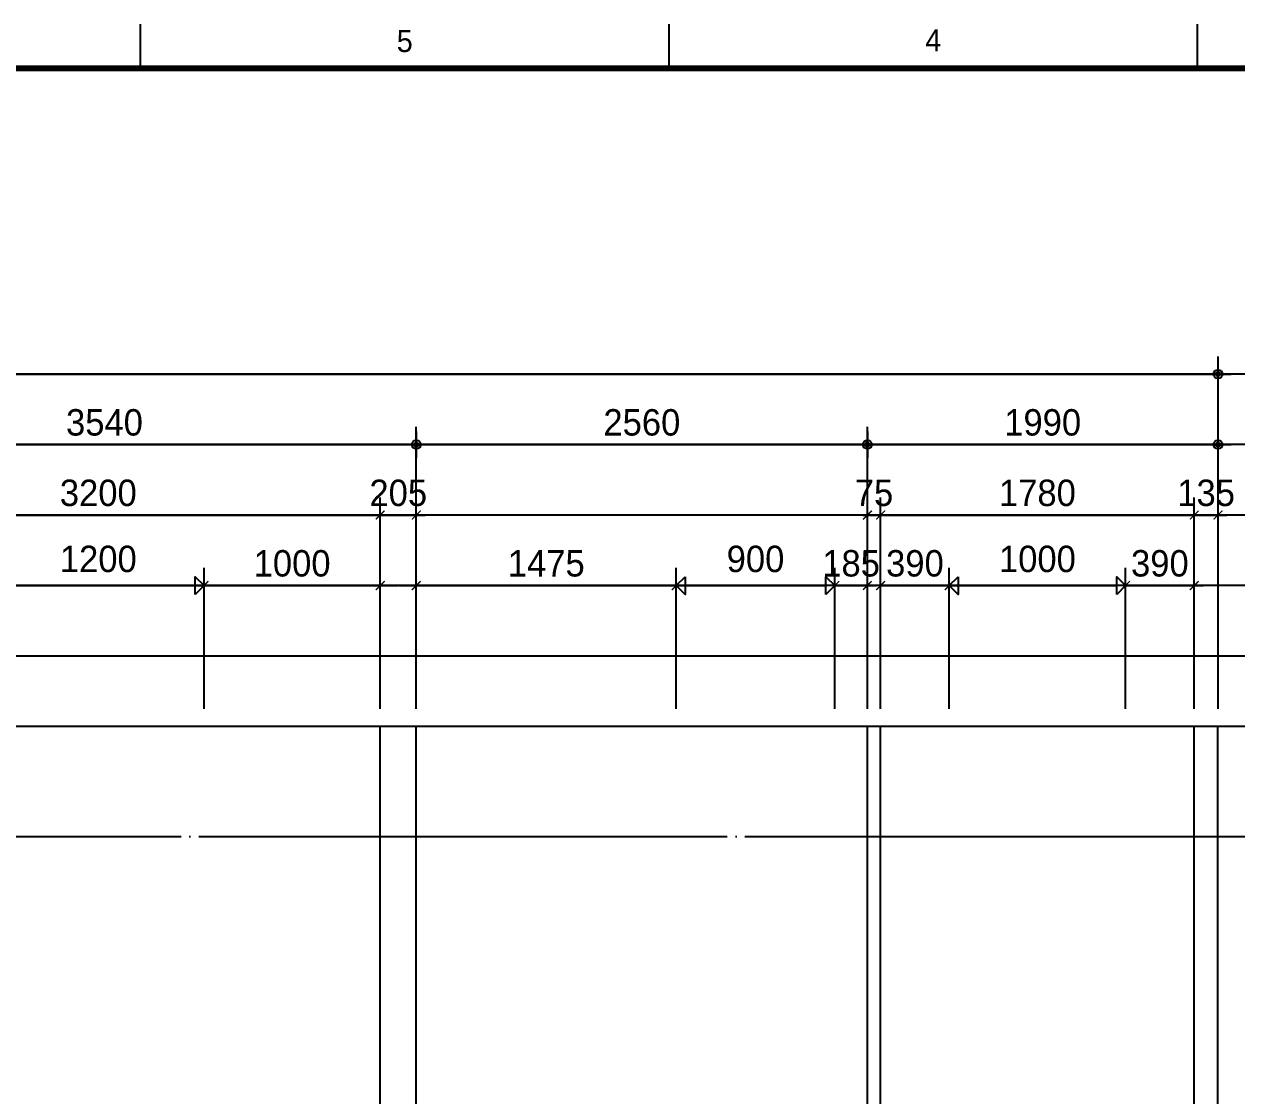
# Model space of a CAD drawing. Header units: millimetres. Extents: x -24416 to 92204, y -190080 to 23760.
# Drawn here: x 76544 to 83426, y -107662 to -101580 of the extents above; entities that cross this region are included whole.
import ezdxf
from ezdxf.enums import TextEntityAlignment as Align

# ---------------------------------------------------------------- set-up
doc = ezdxf.new("R2010")
doc.units = ezdxf.units.MM
doc.header["$LTSCALE"] = 50
doc.linetypes.add('AUDIT_D_220706163347-0', pattern=[0])
doc.linetypes.add('CEN', pattern=[62, 60, -1, 0, -1])
doc.layers.get('defpoints').update_dxf_attribs({"color": 139})
for name, color, linetype in [('AA-BORD-FORM', 7, 'Continuous'), ('AA-BORD-TEXT', 3, 'Continuous'), ('AA-XXXX-DIMS', 7, 'Continuous'), ('ARDM', 7, 'Continuous'), ('CEN_CON', 1, 'CEN'), ('DIM', 7, 'AUDIT_D_220706163347-0'), ('실명박스', 7, 'AUDIT_D_220706163347-0')]:
    doc.layers.add(name, color=color, linetype=linetype)
doc.layers.add('AA-XXXX-MC', color=153, linetype='AUDIT_D_220706163347-0', plot=False)
doc.styles.add('HAUD01', font='Dotum.ttf')
doc.styles.add('맑은고딕', font='malgun.ttf', dxfattribs={"width": 0.9})
doc.dimstyles.new('DIM-50', dxfattribs={"dimscale": 50, "dimtxt": 3, "dimasz": 1, "dimexe": 2, "dimexo": 2, "dimgap": 1, "dimtad": 1, "dimdec": 0, "dimzin": 0, "dimdsep": 46, "dimtxsty": '맑은고딕', "dimblk1": 'DIMDOT', "dimblk2": 'DIMDOT', "dimsah": 1, "dimcen": 0.09, "dimdle": 2, "dimclrd": 7, "dimclre": 7, "dimclrt": 3, "dimadec": 0, "dimazin": 0, "dimtfac": 1, "dimtdec": 0, "dimtix": 1, "dimtmove": 2, "dimatfit": 3, "dimldrblk": 'DIMDOT', "dimfxl": 1, "dimtolj": 1, "dimtzin": 0, "dimarcsym": 0})
doc.dimstyles.new('MCDIM-50', dxfattribs={"dimscale": 50, "dimtxt": 3, "dimasz": 1, "dimexe": 2, "dimexo": 2, "dimgap": 1, "dimtad": 1, "dimdec": 0, "dimzin": 0, "dimdsep": 46, "dimtxsty": '맑은고딕', "dimblk1": 'ARCHTICK', "dimblk2": 'ARCHTICK', "dimsah": 1, "dimcen": 0.09, "dimdle": 2, "dimclrd": 7, "dimclre": 7, "dimclrt": 3, "dimadec": 0, "dimazin": 0, "dimtfac": 1, "dimtdec": 0, "dimtix": 1, "dimtmove": 2, "dimatfit": 3, "dimldrblk": 'ARCHTICK', "dimfxl": 1, "dimtolj": 1, "dimtzin": 0, "dimarcsym": 0})
doc.dimstyles.new('외부100-win', dxfattribs={"dimscale": 50, "dimtxt": 3, "dimasz": 1, "dimexe": 2, "dimexo": 2.5, "dimgap": 1.5, "dimtad": 1, "dimdec": 0, "dimzin": 0, "dimdsep": 46, "dimtxsty": '맑은고딕', "dimblk": 'DO2-2', "dimblk1": 'DO2-2', "dimblk2": 'DIMDOT', "dimcen": 0.09, "dimdle": 2, "dimclrd": 7, "dimclre": 7, "dimclrt": 3, "dimadec": 0, "dimazin": 0, "dimtfac": 1, "dimtdec": 0, "dimtix": 1, "dimtmove": 2, "dimatfit": 3, "dimldrblk": 'DO2-2', "dimfxl": 1, "dimtolj": 1, "dimtzin": 0, "dimarcsym": 0})

# ---------------------------------------------------------------- blocks, each defined once
blk = doc.blocks.new('XR-FORM 청주월명')
at = {"layer": 'AA-BORD-FORM', "color": 2}
for p, q in [((541, 577), (541, 582)), ((601, 577), (601, 582)), ((661, 577), (661, 582))]:
    blk.add_line(p, q, dxfattribs=at)
at = {"layer": 'AA-BORD-FORM', "color": 2, "const_width": 0.682}
blk.add_lwpolyline([(21, 17), (21, 577), (821, 577), (821, 17)], close=True, dxfattribs=at)
at = {"layer": 'AA-BORD-TEXT', "color": 7, "style": 'HAUD01'}
for s, p in [('5', (571, 580.09)), ('4', (631, 580.19))]:
    blk.add_text(s, height=2.5, dxfattribs=at).set_placement(p, align=Align.MIDDLE_CENTER)
blk = doc.blocks.new('A$C415C5DAF')
at = {"layer": 'AA-XXXX-MC'}
for p, q in [((66079.1, -126682.8), (66079.1, -123942.8)), ((68919.1, -126682.8), (68919.1, -123942.8)), ((70699.1, -126682.8), (70699.1, -123942.8))]:
    blk.add_line(p, q, dxfattribs=at)
at = {"layer": 'CEN_CON'}
for p, q in [((66284.1, -126682.8), (66284.1, -123942.8)), ((68844.1, -126682.8), (68844.1, -123942.8)), ((70834.1, -126682.8), (70834.1, -123942.8)), ((61949.1, -124567.8), (72034.7, -124567.8))]:
    blk.add_line(p, q, dxfattribs=at)
blk = doc.blocks.new('DIMDOT')
at = {"layer": 'AA-XXXX-DIMS'}
for p, q in [((0, -1.5), (0, 1.5)), ((-1.5, 0), (1.5, 0))]:
    blk.add_line(p, q, dxfattribs=at)
for radius in [0.5, 0.25]:
    blk.add_circle((0, 0), radius, dxfattribs=at)
blk = doc.blocks.new('*D699')
at = {"layer": 'defpoints', "color": 0, "transparency": 16777216}
for p in [(31702.4, -127725.7), (28162.4, -129325.7), (31702.4, -129325.7)]:
    blk.add_point(p, dxfattribs=at)
at = {"layer": 'DIM', "color": 7, "lineweight": -2, "transparency": 16777216}
for p, q in [((28162.4, -129225.7), (28162.4, -127625.7)), ((31702.4, -129225.7), (31702.4, -127625.7)), ((28212.4, -127725.7), (31652.4, -127725.7))]:
    blk.add_line(p, q, dxfattribs=at)
at = {"layer": 'DIM', "color": 7, "lineweight": -2, "transparency": 16777216, "xscale": 50, "yscale": 50, "zscale": 50, "rotation": 180}
blk.add_blockref('DIMDOT', (28162.4, -127725.7), dxfattribs=at)
at = {"layer": 'DIM', "color": 7, "lineweight": -2, "transparency": 16777216, "xscale": 50, "yscale": 50, "zscale": 50}
blk.add_blockref('DIMDOT', (31702.4, -127725.7), dxfattribs=at)
at = {"layer": 'DIM', "color": 3, "transparency": 16777216, "insert": (29932.4, -127600.6), "char_height": 150, "attachment_point": 5, "style": 'HAUD01'}
blk.add_mtext('\\A1;3540', dxfattribs=at)
blk = doc.blocks.new('*D700')
at = {"layer": 'defpoints', "color": 0, "transparency": 16777216}
for p in [(34262.4, -127725.7), (31702.4, -129325.7), (34262.4, -129325.7)]:
    blk.add_point(p, dxfattribs=at)
at = {"layer": 'DIM', "color": 7, "lineweight": -2, "transparency": 16777216}
for p, q in [((31702.4, -129225.7), (31702.4, -127625.7)), ((34262.4, -129225.7), (34262.4, -127625.7)), ((31752.4, -127725.7), (34212.4, -127725.7))]:
    blk.add_line(p, q, dxfattribs=at)
at = {"layer": 'DIM', "color": 7, "lineweight": -2, "transparency": 16777216, "xscale": 50, "yscale": 50, "zscale": 50, "rotation": 180}
blk.add_blockref('DIMDOT', (31702.4, -127725.7), dxfattribs=at)
at = {"layer": 'DIM', "color": 7, "lineweight": -2, "transparency": 16777216, "xscale": 50, "yscale": 50, "zscale": 50}
blk.add_blockref('DIMDOT', (34262.4, -127725.7), dxfattribs=at)
at = {"layer": 'DIM', "color": 3, "transparency": 16777216, "insert": (32982.4, -127600.6), "char_height": 150, "attachment_point": 5, "style": 'HAUD01'}
blk.add_mtext('\\A1;2560', dxfattribs=at)
blk = doc.blocks.new('*D701')
at = {"layer": 'defpoints', "color": 0, "transparency": 16777216}
for p in [(36252.4, -127725.7), (34262.4, -129325.7), (36252.4, -129325.7)]:
    blk.add_point(p, dxfattribs=at)
at = {"layer": 'DIM', "color": 7, "lineweight": -2, "transparency": 16777216}
for p, q in [((34262.4, -129225.7), (34262.4, -127625.7)), ((36252.4, -129225.7), (36252.4, -127625.7)), ((34312.4, -127725.7), (36202.4, -127725.7))]:
    blk.add_line(p, q, dxfattribs=at)
at = {"layer": 'DIM', "color": 7, "lineweight": -2, "transparency": 16777216, "xscale": 50, "yscale": 50, "zscale": 50, "rotation": 180}
blk.add_blockref('DIMDOT', (34262.4, -127725.7), dxfattribs=at)
at = {"layer": 'DIM', "color": 7, "lineweight": -2, "transparency": 16777216, "xscale": 50, "yscale": 50, "zscale": 50}
blk.add_blockref('DIMDOT', (36252.4, -127725.7), dxfattribs=at)
at = {"layer": 'DIM', "color": 3, "transparency": 16777216, "insert": (35257.4, -127600.6), "char_height": 150, "attachment_point": 5, "style": 'HAUD01'}
blk.add_mtext('\\A1;1990', dxfattribs=at)
blk = doc.blocks.new('*D702')
at = {"layer": 'defpoints', "color": 0, "transparency": 16777216}
for p in [(36252.4, -127325.7), (12192.4, -129325.7), (36252.4, -129325.7)]:
    blk.add_point(p, dxfattribs=at)
at = {"layer": 'DIM', "color": 7, "lineweight": -2, "transparency": 16777216}
for p, q in [((12192.4, -129225.7), (12192.4, -127225.7)), ((36252.4, -129225.7), (36252.4, -127225.7)), ((12242.4, -127325.7), (36202.4, -127325.7))]:
    blk.add_line(p, q, dxfattribs=at)
at = {"layer": 'DIM', "color": 7, "lineweight": -2, "transparency": 16777216, "xscale": 50, "yscale": 50, "zscale": 50, "rotation": 180}
blk.add_blockref('DIMDOT', (12192.4, -127325.7), dxfattribs=at)
at = {"layer": 'DIM', "color": 7, "lineweight": -2, "transparency": 16777216, "xscale": 50, "yscale": 50, "zscale": 50}
blk.add_blockref('DIMDOT', (36252.4, -127325.7), dxfattribs=at)
at = {"layer": 'DIM', "color": 3, "transparency": 16777216, "insert": (24222.4, -127200.6), "char_height": 150, "attachment_point": 5, "style": 'HAUD01'}
blk.add_mtext('\\A1;24060', dxfattribs=at)
blk = doc.blocks.new('_ArchTick')
at = {"color": 0, "linetype": 'ByBlock', "const_width": 0.15}
blk.add_lwpolyline([(-0.5, -0.5), (0.5, 0.5)], dxfattribs=at)
blk = doc.blocks.new('*D716')
at = {"layer": 'defpoints', "color": 0, "linetype": 'ByBlock', "transparency": 16777216}
for p in [(31497.4, -128125.7), (28297.4, -129325.7), (31497.4, -129325.7)]:
    blk.add_point(p, dxfattribs=at)
at = {"layer": 'DIM', "color": 7, "linetype": 'ByBlock', "lineweight": -2, "transparency": 16777216}
for p, q in [((28297.4, -129225.7), (28297.4, -128025.7)), ((31497.4, -129225.7), (31497.4, -128025.7)), ((28197.4, -128125.7), (31597.4, -128125.7))]:
    blk.add_line(p, q, dxfattribs=at)
at = {"layer": 'DIM', "color": 7, "linetype": 'ByBlock', "lineweight": -2, "transparency": 16777216, "xscale": 50, "yscale": 50, "zscale": 50, "rotation": 180}
blk.add_blockref('_ArchTick', (28297.4, -128125.7), dxfattribs=at)
at = {"layer": 'DIM', "color": 7, "linetype": 'ByBlock', "lineweight": -2, "transparency": 16777216, "xscale": 50, "yscale": 50, "zscale": 50}
blk.add_blockref('_ArchTick', (31497.4, -128125.7), dxfattribs=at)
at = {"layer": 'DIM', "color": 3, "linetype": 'ByBlock', "transparency": 16777216, "insert": (29897.4, -128000.6), "char_height": 150, "attachment_point": 5, "style": 'HAUD01'}
blk.add_mtext('\\A1;3200', dxfattribs=at)
blk = doc.blocks.new('*D717')
at = {"layer": 'defpoints', "color": 0, "linetype": 'ByBlock', "transparency": 16777216}
for p in [(31702.4, -128125.7), (31497.4, -129325.7), (31702.4, -129325.7)]:
    blk.add_point(p, dxfattribs=at)
at = {"layer": 'DIM', "color": 7, "linetype": 'ByBlock', "lineweight": -2, "transparency": 16777216}
for p, q in [((31497.4, -129225.7), (31497.4, -128025.7)), ((31702.4, -129225.7), (31702.4, -128025.7)), ((31497.4, -128125.7), (31447.4, -128125.7)), ((31497.4, -128125.7), (31702.4, -128125.7)), ((31702.4, -128125.7), (31752.4, -128125.7))]:
    blk.add_line(p, q, dxfattribs=at)
at = {"layer": 'DIM', "color": 7, "linetype": 'ByBlock', "lineweight": -2, "transparency": 16777216, "xscale": 50, "yscale": 50, "zscale": 50}
blk.add_blockref('_ArchTick', (31497.4, -128125.7), dxfattribs=at)
at = {"layer": 'DIM', "color": 7, "linetype": 'ByBlock', "lineweight": -2, "transparency": 16777216, "xscale": 50, "yscale": 50, "zscale": 50, "rotation": 180}
blk.add_blockref('_ArchTick', (31702.4, -128125.7), dxfattribs=at)
at = {"layer": 'DIM', "color": 3, "linetype": 'ByBlock', "transparency": 16777216, "insert": (31599.9, -128000.6), "char_height": 150, "attachment_point": 5, "style": 'HAUD01'}
blk.add_mtext('\\A1;205', dxfattribs=at)
blk = doc.blocks.new('*D718')
at = {"layer": 'defpoints', "color": 0, "transparency": 16777216}
for p in [(31702.4, -127725.7), (28162.4, -129325.7), (31702.4, -129325.7)]:
    blk.add_point(p, dxfattribs=at)
at = {"layer": 'DIM', "color": 7, "lineweight": -2, "transparency": 16777216}
for p, q in [((28162.4, -129225.7), (28162.4, -127625.7)), ((31702.4, -129225.7), (31702.4, -127625.7)), ((28212.4, -127725.7), (31652.4, -127725.7))]:
    blk.add_line(p, q, dxfattribs=at)
at = {"layer": 'DIM', "color": 7, "lineweight": -2, "transparency": 16777216, "xscale": 50, "yscale": 50, "zscale": 50, "rotation": 180}
blk.add_blockref('DIMDOT', (28162.4, -127725.7), dxfattribs=at)
at = {"layer": 'DIM', "color": 7, "lineweight": -2, "transparency": 16777216, "xscale": 50, "yscale": 50, "zscale": 50}
blk.add_blockref('DIMDOT', (31702.4, -127725.7), dxfattribs=at)
at = {"layer": 'DIM', "color": 3, "transparency": 16777216, "insert": (29932.4, -127600.6), "char_height": 150, "attachment_point": 5, "style": 'HAUD01'}
blk.add_mtext('\\A1;3540', dxfattribs=at)
blk = doc.blocks.new('*D719')
at = {"layer": 'defpoints', "color": 0, "linetype": 'ByBlock', "transparency": 16777216}
for p in [(34337.4, -128125.7), (34262.4, -129325.7), (34337.4, -129325.7)]:
    blk.add_point(p, dxfattribs=at)
at = {"layer": 'DIM', "color": 7, "linetype": 'ByBlock', "lineweight": -2, "transparency": 16777216}
for p, q in [((34262.4, -129225.7), (34262.4, -128025.7)), ((34337.4, -129225.7), (34337.4, -128025.7)), ((34262.4, -128125.7), (34212.4, -128125.7)), ((34262.4, -128125.7), (34337.4, -128125.7)), ((34337.4, -128125.7), (34387.4, -128125.7))]:
    blk.add_line(p, q, dxfattribs=at)
at = {"layer": 'DIM', "color": 7, "linetype": 'ByBlock', "lineweight": -2, "transparency": 16777216, "xscale": 50, "yscale": 50, "zscale": 50}
blk.add_blockref('_ArchTick', (34262.4, -128125.7), dxfattribs=at)
at = {"layer": 'DIM', "color": 7, "linetype": 'ByBlock', "lineweight": -2, "transparency": 16777216, "xscale": 50, "yscale": 50, "zscale": 50, "rotation": 180}
blk.add_blockref('_ArchTick', (34337.4, -128125.7), dxfattribs=at)
at = {"layer": 'DIM', "color": 3, "linetype": 'ByBlock', "transparency": 16777216, "insert": (34299.9, -128000.6), "char_height": 150, "attachment_point": 5, "style": 'HAUD01'}
blk.add_mtext('\\A1;75', dxfattribs=at)
blk = doc.blocks.new('*D720')
at = {"layer": 'defpoints', "color": 0, "linetype": 'ByBlock', "transparency": 16777216}
for p in [(36117.4, -128125.7), (34337.4, -129325.7), (36117.4, -129325.7)]:
    blk.add_point(p, dxfattribs=at)
at = {"layer": 'DIM', "color": 7, "linetype": 'ByBlock', "lineweight": -2, "transparency": 16777216}
for p, q in [((34337.4, -129225.7), (34337.4, -128025.7)), ((36117.4, -129225.7), (36117.4, -128025.7)), ((34237.4, -128125.7), (36217.4, -128125.7))]:
    blk.add_line(p, q, dxfattribs=at)
at = {"layer": 'DIM', "color": 7, "linetype": 'ByBlock', "lineweight": -2, "transparency": 16777216, "xscale": 50, "yscale": 50, "zscale": 50, "rotation": 180}
blk.add_blockref('_ArchTick', (34337.4, -128125.7), dxfattribs=at)
at = {"layer": 'DIM', "color": 7, "linetype": 'ByBlock', "lineweight": -2, "transparency": 16777216, "xscale": 50, "yscale": 50, "zscale": 50}
blk.add_blockref('_ArchTick', (36117.4, -128125.7), dxfattribs=at)
at = {"layer": 'DIM', "color": 3, "linetype": 'ByBlock', "transparency": 16777216, "insert": (35227.4, -128000.6), "char_height": 150, "attachment_point": 5, "style": 'HAUD01'}
blk.add_mtext('\\A1;1780', dxfattribs=at)
blk = doc.blocks.new('*D721')
at = {"layer": 'defpoints', "color": 0, "linetype": 'ByBlock', "transparency": 16777216}
for p in [(36252.4, -128125.7), (36117.4, -129325.7), (36252.4, -129325.7)]:
    blk.add_point(p, dxfattribs=at)
at = {"layer": 'DIM', "color": 7, "linetype": 'ByBlock', "lineweight": -2, "transparency": 16777216}
for p, q in [((36117.4, -129225.7), (36117.4, -128025.7)), ((36252.4, -129225.7), (36252.4, -128025.7)), ((36117.4, -128125.7), (36067.4, -128125.7)), ((36117.4, -128125.7), (36252.4, -128125.7)), ((36252.4, -128125.7), (36302.4, -128125.7))]:
    blk.add_line(p, q, dxfattribs=at)
at = {"layer": 'DIM', "color": 7, "linetype": 'ByBlock', "lineweight": -2, "transparency": 16777216, "xscale": 50, "yscale": 50, "zscale": 50}
blk.add_blockref('_ArchTick', (36117.4, -128125.7), dxfattribs=at)
at = {"layer": 'DIM', "color": 7, "linetype": 'ByBlock', "lineweight": -2, "transparency": 16777216, "xscale": 50, "yscale": 50, "zscale": 50, "rotation": 180}
blk.add_blockref('_ArchTick', (36252.4, -128125.7), dxfattribs=at)
at = {"layer": 'DIM', "color": 3, "linetype": 'ByBlock', "transparency": 16777216, "insert": (36184.9, -128000.6), "char_height": 150, "attachment_point": 5, "style": 'HAUD01'}
blk.add_mtext('\\A1;135', dxfattribs=at)
blk = doc.blocks.new('DO2-2')
at = {"layer": 'ARDM'}
blk.add_line((0, 0), (-2, 0), dxfattribs=at)
blk.add_lwpolyline([(-1, -1), (-1, 1), (0, 0)], close=True, dxfattribs=at)
blk = doc.blocks.new('*D726')
at = {"layer": 'defpoints', "color": 0, "linetype": 'ByBlock', "transparency": 16777216}
for p in [(30497.4, -128525.7), (29297.4, -129325.7), (30497.4, -129325.7)]:
    blk.add_point(p, dxfattribs=at)
at = {"layer": 'DIM', "color": 7, "linetype": 'ByBlock', "lineweight": -2, "transparency": 16777216}
for p, q in [((29297.4, -129200.7), (29297.4, -128425.7)), ((30497.4, -129200.7), (30497.4, -128425.7)), ((29347.4, -128525.7), (30447.4, -128525.7))]:
    blk.add_line(p, q, dxfattribs=at)
at = {"layer": 'DIM', "color": 7, "linetype": 'ByBlock', "lineweight": -2, "transparency": 16777216, "xscale": 50, "yscale": 50, "zscale": 50, "rotation": 180}
blk.add_blockref('DO2-2', (29297.4, -128525.7), dxfattribs=at)
at = {"layer": 'DIM', "color": 7, "linetype": 'ByBlock', "lineweight": -2, "transparency": 16777216, "xscale": 50, "yscale": 50, "zscale": 50}
blk.add_blockref('DO2-2', (30497.4, -128525.7), dxfattribs=at)
at = {"layer": 'DIM', "color": 3, "linetype": 'ByBlock', "transparency": 16777216, "insert": (29897.4, -128375.6), "char_height": 150, "attachment_point": 5, "style": 'HAUD01'}
blk.add_mtext('\\A1;1200', dxfattribs=at)
blk = doc.blocks.new('*D727')
at = {"layer": 'defpoints', "color": 0, "linetype": 'ByBlock', "transparency": 16777216}
for p in [(31497.4, -128525.7), (30497.4, -129325.7), (31497.4, -129325.7)]:
    blk.add_point(p, dxfattribs=at)
at = {"layer": 'DIM', "color": 7, "linetype": 'ByBlock', "lineweight": -2, "transparency": 16777216}
for p, q in [((30497.4, -129225.7), (30497.4, -128425.7)), ((31497.4, -129225.7), (31497.4, -128425.7)), ((30397.4, -128525.7), (31597.4, -128525.7))]:
    blk.add_line(p, q, dxfattribs=at)
at = {"layer": 'DIM', "color": 7, "linetype": 'ByBlock', "lineweight": -2, "transparency": 16777216, "xscale": 50, "yscale": 50, "zscale": 50, "rotation": 180}
blk.add_blockref('_ArchTick', (30497.4, -128525.7), dxfattribs=at)
at = {"layer": 'DIM', "color": 7, "linetype": 'ByBlock', "lineweight": -2, "transparency": 16777216, "xscale": 50, "yscale": 50, "zscale": 50}
blk.add_blockref('_ArchTick', (31497.4, -128525.7), dxfattribs=at)
at = {"layer": 'DIM', "color": 3, "linetype": 'ByBlock', "transparency": 16777216, "insert": (30997.4, -128400.6), "char_height": 150, "attachment_point": 5, "style": 'HAUD01'}
blk.add_mtext('\\A1;1000', dxfattribs=at)
blk = doc.blocks.new('*D728')
at = {"layer": 'defpoints', "color": 0, "linetype": 'ByBlock', "transparency": 16777216}
for p in [(33177.4, -128525.7), (31702.4, -129325.7), (33177.4, -129325.7)]:
    blk.add_point(p, dxfattribs=at)
at = {"layer": 'DIM', "color": 7, "linetype": 'ByBlock', "lineweight": -2, "transparency": 16777216}
for p, q in [((31702.4, -129225.7), (31702.4, -128425.7)), ((33177.4, -129225.7), (33177.4, -128425.7)), ((31602.4, -128525.7), (33277.4, -128525.7))]:
    blk.add_line(p, q, dxfattribs=at)
at = {"layer": 'DIM', "color": 7, "linetype": 'ByBlock', "lineweight": -2, "transparency": 16777216, "xscale": 50, "yscale": 50, "zscale": 50, "rotation": 180}
blk.add_blockref('_ArchTick', (31702.4, -128525.7), dxfattribs=at)
at = {"layer": 'DIM', "color": 7, "linetype": 'ByBlock', "lineweight": -2, "transparency": 16777216, "xscale": 50, "yscale": 50, "zscale": 50}
blk.add_blockref('_ArchTick', (33177.4, -128525.7), dxfattribs=at)
at = {"layer": 'DIM', "color": 3, "linetype": 'ByBlock', "transparency": 16777216, "insert": (32439.9, -128400.6), "char_height": 150, "attachment_point": 5, "style": 'HAUD01'}
blk.add_mtext('\\A1;1475', dxfattribs=at)
blk = doc.blocks.new('*D729')
at = {"layer": 'defpoints', "color": 0, "linetype": 'ByBlock', "transparency": 16777216}
for p in [(34077.4, -128525.7), (33177.4, -129325.7), (34077.4, -129325.7)]:
    blk.add_point(p, dxfattribs=at)
at = {"layer": 'DIM', "color": 7, "linetype": 'ByBlock', "lineweight": -2, "transparency": 16777216}
for p, q in [((33177.4, -129200.7), (33177.4, -128425.7)), ((34077.4, -129200.7), (34077.4, -128425.7)), ((33227.4, -128525.7), (34027.4, -128525.7))]:
    blk.add_line(p, q, dxfattribs=at)
at = {"layer": 'DIM', "color": 7, "linetype": 'ByBlock', "lineweight": -2, "transparency": 16777216, "xscale": 50, "yscale": 50, "zscale": 50, "rotation": 180}
blk.add_blockref('DO2-2', (33177.4, -128525.7), dxfattribs=at)
at = {"layer": 'DIM', "color": 7, "linetype": 'ByBlock', "lineweight": -2, "transparency": 16777216, "xscale": 50, "yscale": 50, "zscale": 50}
blk.add_blockref('DO2-2', (34077.4, -128525.7), dxfattribs=at)
at = {"layer": 'DIM', "color": 3, "linetype": 'ByBlock', "transparency": 16777216, "insert": (33627.4, -128375.6), "char_height": 150, "attachment_point": 5, "style": 'HAUD01'}
blk.add_mtext('\\A1;900', dxfattribs=at)
blk = doc.blocks.new('*D730')
at = {"layer": 'defpoints', "color": 0, "linetype": 'ByBlock', "transparency": 16777216}
for p in [(34262.4, -128525.7), (34077.4, -129325.7), (34262.4, -129325.7)]:
    blk.add_point(p, dxfattribs=at)
at = {"layer": 'DIM', "color": 7, "linetype": 'ByBlock', "lineweight": -2, "transparency": 16777216}
for p, q in [((34077.4, -129225.7), (34077.4, -128425.7)), ((34262.4, -129225.7), (34262.4, -128425.7)), ((34077.4, -128525.7), (34027.4, -128525.7)), ((34077.4, -128525.7), (34262.4, -128525.7)), ((34262.4, -128525.7), (34312.4, -128525.7))]:
    blk.add_line(p, q, dxfattribs=at)
at = {"layer": 'DIM', "color": 7, "linetype": 'ByBlock', "lineweight": -2, "transparency": 16777216, "xscale": 50, "yscale": 50, "zscale": 50}
blk.add_blockref('_ArchTick', (34077.4, -128525.7), dxfattribs=at)
at = {"layer": 'DIM', "color": 7, "linetype": 'ByBlock', "lineweight": -2, "transparency": 16777216, "xscale": 50, "yscale": 50, "zscale": 50, "rotation": 180}
blk.add_blockref('_ArchTick', (34262.4, -128525.7), dxfattribs=at)
at = {"layer": 'DIM', "color": 3, "linetype": 'ByBlock', "transparency": 16777216, "insert": (34169.9, -128400.6), "char_height": 150, "attachment_point": 5, "style": 'HAUD01'}
blk.add_mtext('\\A1;185', dxfattribs=at)
blk = doc.blocks.new('*D731')
at = {"layer": 'defpoints', "color": 0, "linetype": 'ByBlock', "transparency": 16777216}
for p in [(34727.4, -128525.7), (34337.4, -129325.7), (34727.4, -129325.7)]:
    blk.add_point(p, dxfattribs=at)
at = {"layer": 'DIM', "color": 7, "linetype": 'ByBlock', "lineweight": -2, "transparency": 16777216}
for p, q in [((34337.4, -129225.7), (34337.4, -128425.7)), ((34727.4, -129225.7), (34727.4, -128425.7)), ((34337.4, -128525.7), (34287.4, -128525.7)), ((34337.4, -128525.7), (34727.4, -128525.7)), ((34727.4, -128525.7), (34777.4, -128525.7))]:
    blk.add_line(p, q, dxfattribs=at)
at = {"layer": 'DIM', "color": 7, "linetype": 'ByBlock', "lineweight": -2, "transparency": 16777216, "xscale": 50, "yscale": 50, "zscale": 50}
blk.add_blockref('_ArchTick', (34337.4, -128525.7), dxfattribs=at)
at = {"layer": 'DIM', "color": 7, "linetype": 'ByBlock', "lineweight": -2, "transparency": 16777216, "xscale": 50, "yscale": 50, "zscale": 50, "rotation": 180}
blk.add_blockref('_ArchTick', (34727.4, -128525.7), dxfattribs=at)
at = {"layer": 'DIM', "color": 3, "linetype": 'ByBlock', "transparency": 16777216, "insert": (34532.4, -128400.6), "char_height": 150, "attachment_point": 5, "style": 'HAUD01'}
blk.add_mtext('\\A1;390', dxfattribs=at)
blk = doc.blocks.new('*D732')
at = {"layer": 'defpoints', "color": 0, "linetype": 'ByBlock', "transparency": 16777216}
for p in [(35727.4, -128525.7), (34727.4, -129325.7), (35727.4, -129325.7)]:
    blk.add_point(p, dxfattribs=at)
at = {"layer": 'DIM', "color": 7, "linetype": 'ByBlock', "lineweight": -2, "transparency": 16777216}
for p, q in [((34727.4, -129200.7), (34727.4, -128425.7)), ((35727.4, -129200.7), (35727.4, -128425.7)), ((34777.4, -128525.7), (35677.4, -128525.7))]:
    blk.add_line(p, q, dxfattribs=at)
at = {"layer": 'DIM', "color": 7, "linetype": 'ByBlock', "lineweight": -2, "transparency": 16777216, "xscale": 50, "yscale": 50, "zscale": 50, "rotation": 180}
blk.add_blockref('DO2-2', (34727.4, -128525.7), dxfattribs=at)
at = {"layer": 'DIM', "color": 7, "linetype": 'ByBlock', "lineweight": -2, "transparency": 16777216, "xscale": 50, "yscale": 50, "zscale": 50}
blk.add_blockref('DO2-2', (35727.4, -128525.7), dxfattribs=at)
at = {"layer": 'DIM', "color": 3, "linetype": 'ByBlock', "transparency": 16777216, "insert": (35227.4, -128375.6), "char_height": 150, "attachment_point": 5, "style": 'HAUD01'}
blk.add_mtext('\\A1;1000', dxfattribs=at)
blk = doc.blocks.new('*D733')
at = {"layer": 'defpoints', "color": 0, "linetype": 'ByBlock', "transparency": 16777216}
for p in [(36117.4, -128525.7), (35727.4, -129325.7), (36117.4, -129325.7)]:
    blk.add_point(p, dxfattribs=at)
at = {"layer": 'DIM', "color": 7, "linetype": 'ByBlock', "lineweight": -2, "transparency": 16777216}
for p, q in [((35727.4, -129225.7), (35727.4, -128425.7)), ((36117.4, -129225.7), (36117.4, -128425.7)), ((35727.4, -128525.7), (35677.4, -128525.7)), ((35727.4, -128525.7), (36117.4, -128525.7)), ((36117.4, -128525.7), (36167.4, -128525.7))]:
    blk.add_line(p, q, dxfattribs=at)
at = {"layer": 'DIM', "color": 7, "linetype": 'ByBlock', "lineweight": -2, "transparency": 16777216, "xscale": 50, "yscale": 50, "zscale": 50}
blk.add_blockref('_ArchTick', (35727.4, -128525.7), dxfattribs=at)
at = {"layer": 'DIM', "color": 7, "linetype": 'ByBlock', "lineweight": -2, "transparency": 16777216, "xscale": 50, "yscale": 50, "zscale": 50, "rotation": 180}
blk.add_blockref('_ArchTick', (36117.4, -128525.7), dxfattribs=at)
at = {"layer": 'DIM', "color": 3, "linetype": 'ByBlock', "transparency": 16777216, "insert": (35922.4, -128400.6), "char_height": 150, "attachment_point": 5, "style": 'HAUD01'}
blk.add_mtext('\\A1;390', dxfattribs=at)
blk = doc.blocks.new('DIM-1108')
at = {"layer": 'DIM'}
for base, p1, p2, picture, middle in [((36252.4, -127325.7), (12192.4, -129325.7), (36252.4, -129325.7), '*D702', (24222.4, -127200.6)), ((31702.4, -127725.7), (28162.4, -129325.7), (31702.4, -129325.7), '*D699', (29932.4, -127600.6)), ((31702.4, -127725.7), (28162.4, -129325.7), (31702.4, -129325.7), '*D718', (29932.4, -127600.6)), ((34262.4, -127725.7), (31702.4, -129325.7), (34262.4, -129325.7), '*D700', (32982.4, -127600.6)), ((36252.4, -127725.7), (34262.4, -129325.7), (36252.4, -129325.7), '*D701', (35257.4, -127600.6))]:
    dim = blk.add_linear_dim(base=base, p1=p1, p2=p2, dimstyle='DIM-50', override={"dimscale": 50, "dimtxsty": 'HAUD01'}, dxfattribs=at)
    dim.commit()
    dim.dimension.update_dxf_attribs({"geometry": picture, "text_midpoint": middle})
at = {"layer": 'DIM', "linetype": 'ByBlock'}
for base, p1, p2, dimstyle, picture, middle in [((31497.4, -128125.7), (28297.4, -129325.7), (31497.4, -129325.7), 'MCDIM-50', '*D716', (29897.4, -128000.6)), ((31702.4, -128125.7), (31497.4, -129325.7), (31702.4, -129325.7), 'MCDIM-50', '*D717', (31599.9, -128000.6)), ((34337.4, -128125.7), (34262.4, -129325.7), (34337.4, -129325.7), 'MCDIM-50', '*D719', (34299.9, -128000.6)), ((36117.4, -128125.7), (34337.4, -129325.7), (36117.4, -129325.7), 'MCDIM-50', '*D720', (35227.4, -128000.6)), ((36252.4, -128125.7), (36117.4, -129325.7), (36252.4, -129325.7), 'MCDIM-50', '*D721', (36184.9, -128000.6)), ((30497.4, -128525.7), (29297.4, -129325.7), (30497.4, -129325.7), '외부100-win', '*D726', (29897.4, -128375.6)), ((31497.4, -128525.7), (30497.4, -129325.7), (31497.4, -129325.7), 'MCDIM-50', '*D727', (30997.4, -128400.6)), ((33177.4, -128525.7), (31702.4, -129325.7), (33177.4, -129325.7), 'MCDIM-50', '*D728', (32439.9, -128400.6)), ((34077.4, -128525.7), (33177.4, -129325.7), (34077.4, -129325.7), '외부100-win', '*D729', (33627.4, -128375.6)), ((34262.4, -128525.7), (34077.4, -129325.7), (34262.4, -129325.7), 'MCDIM-50', '*D730', (34169.9, -128400.6)), ((34727.4, -128525.7), (34337.4, -129325.7), (34727.4, -129325.7), 'MCDIM-50', '*D731', (34532.4, -128400.6)), ((35727.4, -128525.7), (34727.4, -129325.7), (35727.4, -129325.7), '외부100-win', '*D732', (35227.4, -128375.6)), ((36117.4, -128525.7), (35727.4, -129325.7), (36117.4, -129325.7), 'MCDIM-50', '*D733', (35922.4, -128400.6))]:
    dim = blk.add_linear_dim(base=base, p1=p1, p2=p2, dimstyle=dimstyle, override={"dimtxsty": 'HAUD01'}, dxfattribs=at)
    dim.commit()
    dim.dimension.update_dxf_attribs({"geometry": picture, "text_midpoint": middle})

msp = doc.modelspace()

# ---------------------------------------------------------------- linework, layer by layer
at = {"layer": 'defpoints'}
for points in [[(86520.1, -103565.7), (52654.5, -103565.7), (52654.5, -120940.7), (86520.1, -120940.7)], [(86120.1, -103965.7), (53054.5, -103965.7), (53054.5, -120540.7), (86120.1, -120540.7)], [(85720.1, -104365.7), (53454.5, -104365.7), (53454.5, -120140.7), (85720.1, -120140.7)], [(85320.1, -104765.7), (53854.5, -104765.7), (53854.5, -119740.7), (85320.1, -119740.7)], [(84920.1, -105165.7), (54254.5, -105165.7), (54254.5, -119340.7), (84920.1, -119340.7)], [(84520.1, -105565.7), (54654.5, -105565.7), (54654.5, -118940.7), (84520.1, -118940.7)]]:
    msp.add_lwpolyline(points, close=True, dxfattribs=at)

# ---------------------------------------------------------------- block references
msp.add_blockref('DIM-1108', (47067.2, 23760))
at = {"xscale": 50, "yscale": 50, "zscale": 50}
msp.add_blockref('XR-FORM 청주월명', (50153.9, -130680), dxfattribs=at)
at = {"layer": '실명박스'}
msp.add_blockref('A$C415C5DAF', (12485.4, 18377.1), dxfattribs=at)

doc.saveas('drawing.dxf')
